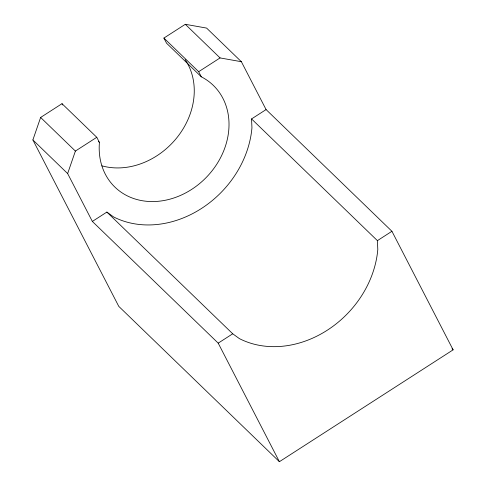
<?xml version="1.0" encoding="UTF-8"?>
<svg xmlns="http://www.w3.org/2000/svg" width="486" height="486" viewBox="0 0 486 486"><rect width="100%" height="100%" fill="white"/><g stroke="black" fill="none" stroke-linecap="round" stroke-linejoin="round"><path stroke-width="0.73" d="M32.884 139.944L40.63 117.454L62.014 103.682L96.781 137.301L99.43 142.434A70.774 58.94 -46 0 0 191.575 189.455A70.774 58.94 -46 0 0 201.326 76.824L198.677 71.691L163.91 38.072L185.3 24.3L206.605 28.085L241.372 61.71L266.079 109.575L391.929 231.287L453.116 349.841L279.395 461.7L118.778 306.368L32.884 139.944L67.645 173.569L92.352 221.434L218.202 343.146L279.395 461.7M67.645 173.569L75.391 151.073L96.781 137.301M198.677 71.691L220.061 57.925L241.372 61.71M92.352 221.434L106.877 212.078L113.572 216.92A96.106 80.038 -46 0 0 251.948 127.824L251.554 118.93L266.079 109.575M218.202 343.146L232.727 333.791L239.422 338.633A96.106 80.038 -46 0 0 377.798 249.537L377.403 240.643L251.554 118.93M377.403 240.643L391.929 231.287M185.3 24.3L220.061 57.925M201.326 76.824L166.558 43.205L163.91 38.072M452.029 348.79L453.116 349.841M98.342 141.383L99.43 142.434M40.63 117.454L75.391 151.073M106.877 212.078L232.727 333.791M62.014 103.682L62.676 104.964M185.154 59.632A70.774 58.94 -46 0 1 177.505 136.937A70.774 58.94 -46 0 1 101.945 165.841"/></g></svg>
